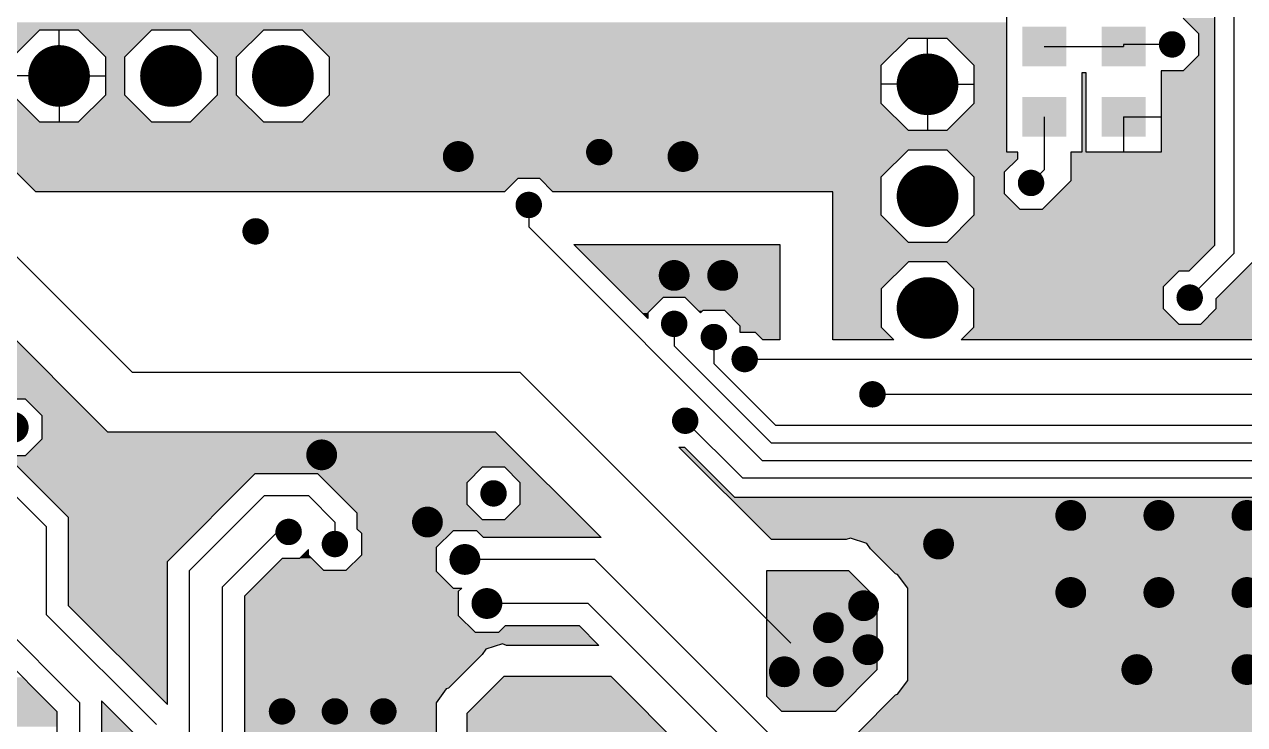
# Model space of a CAD drawing. Extents: x 295 to 953, y 10 to 290.
# Drawn here: x 628 to 683.4, y 116 to 147.8 of the extents above; entities that cross this region are included whole.
import ezdxf

# ---------------------------------------------------------------- set-up
doc = ezdxf.new("R2010")
doc.units = 0
doc.header["$LTSCALE"] = 5
doc.header["$MEASUREMENT"] = 0
doc.layers.get('0').update_dxf_attribs({"linetype": 'CONTINUOUS', "lineweight": 25})
doc.layers.add('19_SOLD_GBR', color=10, linetype='CONTINUOUS')

msp = doc.modelspace()

# ---------------------------------------------------------------- linework, layer by layer
for points, const_width in [([(680.378, 146.89, -1), (679.778, 146.89, -1)], 0.6), ([(630.258, 145.46, -1), (628.858, 145.46, -1)], 1.4), ([(635.338, 145.46, -1), (633.938, 145.46, -1)], 1.4), ([(640.418, 145.46, -1), (639.018, 145.46, -1)], 1.4), ([(669.678, 145.08, -1), (668.278, 145.08, -1)], 1.4), ([(648.028, 141.8, -1), (647.328, 141.8, -1)], 0.7), ([(654.378, 142, -1), (653.778, 142, -1)], 0.6), ([(658.228, 141.8, -1), (657.528, 141.8, -1)], 0.7), ([(669.678, 140, -1), (668.278, 140, -1)], 1.4), ([(673.978, 140.6, -1), (673.378, 140.6, -1)], 0.6), ([(651.178, 139.6, -1), (650.578, 139.6, -1)], 0.6), ([(638.778, 138.4, -1), (638.178, 138.4, -1)], 0.6), ([(657.828, 136.4, -1), (657.128, 136.4, -1)], 0.7), ([(660.028, 136.4, -1), (659.328, 136.4, -1)], 0.7), ([(669.678, 134.92, -1), (668.278, 134.92, -1)], 1.4), ([(681.178, 135.39, -1), (680.578, 135.39, -1)], 0.6), ([(657.778, 134.2, -1), (657.178, 134.2, -1)], 0.6), ([(659.578, 133.6, -1), (658.978, 133.6, -1)], 0.6), ([(660.978, 132.6, -1), (660.378, 132.6, -1)], 0.6), ([(666.778, 131, -1), (666.178, 131, -1)], 0.6), ([(627.828, 129.5, -1), (627.128, 129.5, -1)], 0.7), ([(658.278, 129.8, -1), (657.678, 129.8, -1)], 0.6), ([(641.828, 128.25, -1), (641.128, 128.25, -1)], 0.7), ([(649.578, 126.5, -1), (648.978, 126.5, -1)], 0.6), ([(646.628, 125.2, -1), (645.928, 125.2, -1)], 0.7), ([(675.828, 125.5, -1), (675.128, 125.5, -1)], 0.7), ([(679.828, 125.5, -1), (679.128, 125.5, -1)], 0.7), ([(683.828, 125.5, -1), (683.128, 125.5, -1)], 0.7), ([(640.278, 124.75, -1), (639.678, 124.75, -1)], 0.6), ([(642.378, 124.2, -1), (641.778, 124.2, -1)], 0.6), ([(669.828, 124.2, -1), (669.128, 124.2, -1)], 0.7), ([(648.328, 123.5, -1), (647.628, 123.5, -1)], 0.7), ([(675.828, 122, -1), (675.128, 122, -1)], 0.7), ([(679.828, 122, -1), (679.128, 122, -1)], 0.7), ([(683.828, 122, -1), (683.128, 122, -1)], 0.7), ([(649.328, 121.5, -1), (648.628, 121.5, -1)], 0.7), ([(666.428, 121.4, -1), (665.728, 121.4, -1)], 0.7), ([(664.828, 120.4, -1), (664.128, 120.4, -1)], 0.7), ([(666.628, 119.4, -1), (665.928, 119.4, -1)], 0.7), ([(662.828, 118.4, -1), (662.128, 118.4, -1)], 0.7), ([(664.828, 118.4, -1), (664.128, 118.4, -1)], 0.7), ([(678.828, 118.5, -1), (678.128, 118.5, -1)], 0.7), ([(683.828, 118.5, -1), (683.128, 118.5, -1)], 0.7), ([(639.978, 116.6, -1), (639.378, 116.6, -1)], 0.6), ([(642.378, 116.6, -1), (641.778, 116.6, -1)], 0.6), ([(644.578, 116.6, -1), (643.978, 116.6, -1)], 0.6)]:
    msp.add_lwpolyline(points, format="xyb", close=True, dxfattribs=dict(const_width=const_width))
for points in [[(673.278, 147.7), (673.278, 145.9), (675.278, 147.7), (675.278, 145.9)], [(676.878, 147.7), (676.878, 145.9), (678.878, 147.7), (678.878, 145.9)], [(673.278, 144.5), (673.278, 142.7), (675.278, 144.5), (675.278, 142.7)], [(676.878, 144.5), (676.878, 142.7), (678.878, 144.5), (678.878, 142.7)]]:
    msp.add_solid(points)
at = {"layer": '19_SOLD_GBR', "color": 7}
for p, q in [((682.878, 151.2), (682.878, 137.39)), ((682.002, 149.428), (682.002, 137.752)), ((672.578, 142), (672.578, 148.4)), ((680.576, 148.09), (681.278, 147.388)), ((627.458, 146.33), (628.688, 147.56)), ((628.688, 147.56), (630.428, 147.56)), ((629.558, 145.46), (629.558, 147.56)), ((630.428, 147.56), (631.658, 146.33)), ((632.538, 146.33), (633.768, 147.56)), ((633.768, 147.56), (635.508, 147.56)), ((635.508, 147.56), (636.738, 146.33)), ((637.618, 146.33), (638.848, 147.56)), ((638.848, 147.56), (640.588, 147.56)), ((640.588, 147.56), (641.818, 146.33)), ((681.278, 147.388), (681.278, 146.392)), ((666.878, 145.95), (668.108, 147.18)), ((668.108, 147.18), (669.848, 147.18)), ((668.978, 145.08), (668.978, 147.18)), ((669.848, 147.18), (671.078, 145.95)), ((674.278, 146.8), (677.878, 146.8)), ((680.078, 146.89), (677.878, 146.89)), ((677.878, 146.89), (677.878, 146.8)), ((631.658, 146.33), (631.658, 144.59)), ((632.538, 144.59), (632.538, 146.33)), ((636.738, 146.33), (636.738, 144.59)), ((637.618, 144.59), (637.618, 146.33)), ((641.818, 146.33), (641.818, 144.59)), ((681.278, 146.392), (680.576, 145.69)), ((666.878, 144.21), (666.878, 145.95)), ((671.078, 145.95), (671.078, 144.21)), ((679.578, 145.69), (679.578, 142)), ((680.576, 145.69), (679.578, 145.69)), ((629.558, 145.46), (627.458, 145.46)), ((629.558, 145.46), (629.558, 143.36)), ((629.558, 145.46), (631.658, 145.46)), ((675.978, 145.6), (675.978, 142)), ((676.178, 145.6), (675.978, 145.6)), ((676.178, 142), (676.178, 145.6)), ((628.688, 143.36), (627.458, 144.59)), ((631.658, 144.59), (630.428, 143.36)), ((633.768, 143.36), (632.538, 144.59)), ((636.738, 144.59), (635.508, 143.36)), ((638.848, 143.36), (637.618, 144.59)), ((641.818, 144.59), (640.588, 143.36)), ((668.978, 145.08), (666.878, 145.08)), ((668.978, 145.08), (668.978, 142.98)), ((668.978, 145.08), (671.078, 145.08)), ((668.108, 142.98), (666.878, 144.21)), ((671.078, 144.21), (669.848, 142.98)), ((674.278, 143.6), (674.278, 141.2)), ((677.878, 143.6), (677.878, 142)), ((677.878, 143.6), (679.578, 143.6)), ((628.496, 140.2), (625.596, 143.1)), ((630.428, 143.36), (628.688, 143.36)), ((635.508, 143.36), (633.768, 143.36)), ((640.588, 143.36), (638.848, 143.36)), ((669.848, 142.98), (668.108, 142.98)), ((666.878, 140.87), (668.108, 142.1)), ((668.108, 142.1), (669.848, 142.1)), ((669.848, 142.1), (671.078, 140.87)), ((673.078, 142), (672.578, 142)), ((673.078, 141.698), (673.078, 142)), ((675.478, 142), (675.478, 140.702)), ((675.978, 142), (675.478, 142)), ((679.578, 142), (676.178, 142)), ((672.478, 141.098), (673.078, 141.698)), ((650.38, 140.8), (649.78, 140.2)), ((651.376, 140.8), (650.38, 140.8)), ((651.976, 140.2), (651.376, 140.8)), ((666.878, 139.13), (666.878, 140.87)), ((671.078, 140.87), (671.078, 139.13)), ((672.478, 140.102), (672.478, 141.098)), ((673.678, 140.6), (674.278, 141.2)), ((675.478, 140.702), (674.176, 139.4)), ((632.878, 132), (624.478, 140.4)), ((649.78, 140.2), (628.496, 140.2)), ((664.678, 140.2), (651.976, 140.2)), ((664.678, 133.476), (664.678, 140.2)), ((650.878, 139.6), (650.878, 138.6)), ((673.18, 139.4), (672.478, 140.102)), ((668.108, 137.9), (666.878, 139.13)), ((671.078, 139.13), (669.848, 137.9)), ((674.176, 139.4), (673.18, 139.4)), ((661.478, 128), (650.878, 138.6)), ((623.36, 137.7), (631.76, 129.3)), ((652.916, 137.8), (662.278, 137.8)), ((656.278, 134.438), (652.916, 137.8)), ((662.278, 137.8), (662.278, 133.476)), ((669.848, 137.9), (668.108, 137.9)), ((682.002, 137.752), (680.84, 136.59)), ((680.878, 135.39), (682.878, 137.39)), ((668.108, 137.02), (666.878, 135.79)), ((669.848, 137.02), (668.108, 137.02)), ((671.078, 135.79), (669.848, 137.02)), ((682.078, 135.352), (683.754, 137.028)), ((680.38, 136.59), (679.678, 135.888)), ((680.84, 136.59), (680.38, 136.59)), ((666.878, 135.79), (666.878, 134.05)), ((671.078, 134.05), (671.078, 135.79)), ((679.678, 135.888), (679.678, 134.892)), ((656.98, 135.4), (656.278, 134.698)), ((657.976, 135.4), (656.98, 135.4)), ((658.678, 134.698), (657.976, 135.4)), ((682.078, 134.892), (682.078, 135.352)), ((656.278, 134.698), (656.278, 134.438)), ((658.78, 134.8), (658.678, 134.698)), ((659.776, 134.8), (658.78, 134.8)), ((660.478, 134.098), (659.776, 134.8)), ((679.678, 134.892), (680.38, 134.19)), ((681.376, 134.19), (682.078, 134.892)), ((657.478, 134.2), (657.478, 133.2)), ((660.478, 133.8), (660.478, 134.098)), ((666.878, 134.05), (667.452, 133.476)), ((670.502, 133.476), (671.078, 134.05)), ((680.38, 134.19), (681.376, 134.19)), ((659.278, 133.6), (659.278, 132.4)), ((661.176, 133.8), (660.478, 133.8)), ((661.5, 133.476), (661.176, 133.8)), ((661.878, 128.8), (657.478, 133.2)), ((662.278, 133.476), (661.5, 133.476)), ((667.452, 133.476), (664.678, 133.476)), ((686.516, 133.476), (670.502, 133.476)), ((662.078, 129.6), (659.278, 132.4)), ((660.678, 132.6), (686.878, 132.6)), ((632.878, 132), (650.478, 132)), ((662.778, 119.7), (650.478, 132)), ((626.94, 130.8), (628.016, 130.8)), ((628.016, 130.8), (628.778, 130.038)), ((666.478, 131), (686.478, 131)), ((628.778, 130.038), (628.778, 128.962)), ((657.978, 129.8), (660.578, 127.2)), ((631.76, 129.3), (649.36, 129.3)), ((649.36, 129.3), (654.16, 124.5)), ((662.078, 129.6), (686.478, 129.6)), ((628.778, 128.962), (628.016, 128.2)), ((657.696, 128.6), (657.94, 128.6)), ((661.896, 124.4), (657.696, 128.6)), ((657.94, 128.6), (660.216, 126.324)), ((661.878, 128.8), (686.878, 128.8)), ((628.016, 128.2), (626.94, 128.2)), ((627.392, 128), (629.978, 125.414)), ((661.478, 128), (687.078, 128)), ((634.478, 123.414), (638.464, 127.4)), ((638.464, 127.4), (641.292, 127.4)), ((641.292, 127.4), (643.078, 125.614)), ((648.078, 126.998), (648.78, 127.7)), ((648.78, 127.7), (649.776, 127.7)), ((649.776, 127.7), (650.478, 126.998)), ((628.978, 125), (626.978, 127)), ((648.078, 126.002), (648.078, 126.998)), ((650.478, 126.998), (650.478, 126.002)), ((660.578, 127.2), (687.478, 127.2)), ((638.878, 126.4), (635.478, 123)), ((638.878, 126.4), (640.878, 126.4)), ((642.078, 125.2), (640.878, 126.4)), ((660.216, 126.324), (687.84, 126.324)), ((648.78, 125.3), (648.078, 126.002)), ((650.478, 126.002), (649.776, 125.3)), ((629.978, 125.414), (629.978, 121.414)), ((642.078, 125.2), (642.078, 124.2)), ((643.078, 125.614), (643.078, 124.898)), ((649.776, 125.3), (648.78, 125.3)), ((628.978, 125), (628.978, 121)), ((639.478, 124.75), (636.978, 122.25)), ((639.478, 124.75), (639.978, 124.75)), ((643.078, 124.898), (643.278, 124.698)), ((643.278, 124.698), (643.278, 123.702)), ((647.44, 124.8), (646.678, 124.038)), ((648.516, 124.8), (647.44, 124.8)), ((648.816, 124.5), (648.516, 124.8)), ((654.16, 124.5), (648.816, 124.5)), ((665.288, 124.4), (661.896, 124.4)), ((665.478, 124.462), (665.288, 124.4)), ((666.22, 124.22), (665.478, 124.462)), ((666.392, 123.982), (666.22, 124.22)), ((639.692, 123.55), (637.978, 121.836)), ((640.476, 123.55), (639.692, 123.55)), ((640.878, 123.952), (640.476, 123.55)), ((640.878, 123.702), (640.878, 123.952)), ((641.58, 123), (640.878, 123.702)), ((643.278, 123.702), (642.576, 123)), ((646.678, 124.038), (646.678, 122.962)), ((667.522, 122.852), (666.392, 123.982)), ((634.478, 116.914), (634.478, 123.414)), ((635.478, 108.3), (635.478, 123)), ((642.576, 123), (641.58, 123)), ((646.678, 122.962), (647.44, 122.2)), ((653.878, 123.5), (647.978, 123.5)), ((653.878, 123.5), (668.978, 108.4)), ((661.678, 123), (665.396, 123)), ((661.678, 117.282), (661.678, 123)), ((665.396, 123), (666.678, 121.718)), ((667.62, 122.82), (667.522, 122.852)), ((668.078, 122.19), (667.62, 122.82)), ((636.978, 107.7), (636.978, 122.25)), ((647.44, 122.2), (647.838, 122.2)), ((647.838, 122.2), (647.678, 122.038)), ((647.678, 122.038), (647.678, 120.962)), ((668.078, 118.01), (668.078, 122.19)), ((630.478, 117), (625.978, 121.5)), ((629.978, 121.414), (634.478, 116.914)), ((637.978, 121.836), (637.978, 107.286)), ((653.578, 121.5), (648.978, 121.5)), ((653.578, 121.5), (661.478, 113.6)), ((666.678, 121.718), (666.678, 118.482)), ((633.978, 116), (628.978, 121)), ((647.678, 120.962), (648.44, 120.2)), ((629.478, 116.586), (625.564, 120.5)), ((648.44, 120.2), (649.516, 120.2)), ((649.516, 120.2), (649.816, 120.5)), ((649.816, 120.5), (653.164, 120.5)), ((653.164, 120.5), (654.064, 119.6)), ((649.678, 119.662), (648.936, 119.42)), ((649.868, 119.6), (649.678, 119.662)), ((648.762, 119.182), (647.232, 117.652)), ((648.936, 119.42), (648.762, 119.182)), ((654.064, 119.6), (649.868, 119.6)), ((648.078, 116.518), (649.76, 118.2)), ((649.76, 118.2), (654.596, 118.2)), ((654.596, 118.2), (660.078, 112.718)), ((666.678, 118.482), (664.796, 116.6)), ((667.62, 117.38), (668.078, 118.01)), ((647.136, 117.62), (646.678, 116.99)), ((647.232, 117.652), (647.136, 117.62)), ((630.478, 117), (630.478, 113)), ((631.478, 117.086), (631.478, 113.838)), ((632.978, 115.586), (631.478, 117.086)), ((646.678, 116.99), (646.678, 113.21)), ((662.36, 116.6), (661.678, 117.282)), ((665.792, 115.618), (667.522, 117.348)), ((667.522, 117.348), (667.62, 117.38)), ((629.478, 113.838), (629.478, 116.586)), ((648.078, 113.648), (648.078, 116.518)), ((664.796, 116.6), (662.36, 116.6))]:
    msp.add_line(p, q, dxfattribs=at)
for points in [[(672.578, 147.56), (672.578, 147.9), (616.076, 147.56), (616.416, 147.9)], [(682.001, 147.388), (682.001, 148.09), (681.278, 147.388), (680.576, 148.09)], [(628.688, 147.56), (628.688, 147.56), (625.348, 147.56), (623.608, 147.56)], [(627.458, 146.33), (628.688, 147.56), (626.578, 146.33), (625.348, 147.56)], [(633.768, 147.56), (633.768, 147.56), (630.428, 147.56), (628.688, 147.56)], [(632.538, 146.33), (633.768, 147.56), (631.658, 146.33), (630.428, 147.56)], [(638.848, 147.56), (638.848, 147.56), (635.508, 147.56), (633.768, 147.56)], [(637.618, 146.33), (638.848, 147.56), (636.738, 146.33), (635.508, 147.56)], [(672.578, 147.56), (672.578, 147.56), (640.588, 147.56), (638.848, 147.56)], [(672.578, 147.18), (672.578, 147.56), (640.968, 147.18), (640.588, 147.56)], [(682.001, 146.392), (682.001, 147.388), (681.278, 146.392), (681.278, 147.388)], [(667.258, 146.33), (668.108, 147.18), (641.818, 146.33), (640.968, 147.18)], [(672.578, 147.18), (672.578, 147.18), (669.848, 147.18), (668.108, 147.18)], [(672.578, 145.95), (672.578, 147.18), (671.078, 145.95), (669.848, 147.18)], [(632.538, 144.59), (632.538, 146.33), (631.658, 144.59), (631.658, 146.33)], [(637.618, 144.59), (637.618, 146.33), (636.738, 144.59), (636.738, 146.33)], [(666.878, 145.95), (667.258, 146.33), (641.818, 145.95), (641.818, 146.33)], [(682.001, 145.69), (682.001, 146.392), (680.576, 145.69), (681.278, 146.392)], [(666.878, 144.59), (666.878, 145.95), (641.818, 144.59), (641.818, 145.95)], [(672.578, 144.21), (672.578, 145.95), (671.078, 144.21), (671.078, 145.95)], [(682.002, 142), (682.001, 145.69), (679.578, 142), (679.578, 145.69)], [(682.001, 145.69), (682.001, 145.69), (679.578, 145.69), (680.576, 145.69)], [(676.178, 142), (676.178, 145.6), (675.978, 142), (675.978, 145.6)], [(676.178, 145.6), (676.178, 145.6), (675.978, 145.6), (676.178, 145.6)], [(628.688, 143.36), (627.458, 144.59), (625.348, 143.36), (626.578, 144.59)], [(633.768, 143.36), (632.538, 144.59), (630.428, 143.36), (631.658, 144.59)], [(638.848, 143.36), (637.618, 144.59), (635.508, 143.36), (636.738, 144.59)], [(666.878, 144.21), (666.878, 144.59), (641.438, 144.21), (641.818, 144.59)], [(667.727, 143.36), (666.878, 144.21), (640.588, 143.36), (641.438, 144.21)], [(672.578, 142.98), (672.578, 144.21), (669.848, 142.98), (671.078, 144.21)], [(667.987, 143.1), (667.727, 143.36), (608.396, 143.1), (608.136, 143.36)], [(667.987, 143.1), (667.987, 143.1), (625.596, 143.1), (608.396, 143.1)], [(668.107, 142.98), (667.987, 143.1), (625.716, 142.98), (625.596, 143.1)], [(672.578, 142.1), (672.578, 142.98), (626.596, 142.1), (625.716, 142.98)], [(672.578, 142.98), (672.578, 142.98), (668.107, 142.98), (669.848, 142.98)], [(666.878, 140.87), (668.108, 142.1), (627.826, 140.87), (626.596, 142.1)], [(672.578, 142.1), (672.578, 142.1), (669.848, 142.1), (668.108, 142.1)], [(672.578, 142), (672.578, 142.1), (669.948, 142), (669.848, 142.1)], [(673.078, 141.698), (673.078, 142), (670.25, 141.698), (669.948, 142)], [(682.002, 140.702), (682.002, 142), (675.478, 140.702), (675.478, 142)], [(682.002, 142), (682.002, 142), (675.478, 142), (675.978, 142)], [(672.478, 141.098), (673.078, 141.698), (670.85, 141.098), (670.25, 141.698)], [(666.878, 140.8), (666.878, 140.87), (627.896, 140.8), (627.826, 140.87)], [(649.78, 140.2), (650.38, 140.8), (628.496, 140.2), (627.896, 140.8)], [(666.878, 140.8), (666.878, 140.8), (651.376, 140.8), (650.38, 140.8)], [(666.878, 140.2), (666.878, 140.8), (651.976, 140.2), (651.376, 140.8)], [(672.478, 140.87), (672.478, 141.098), (671.078, 140.87), (670.85, 141.098)], [(672.478, 140.102), (672.478, 140.87), (671.078, 140.102), (671.078, 140.87)], [(682.002, 139.4), (682.002, 140.702), (674.176, 139.4), (675.478, 140.702)], [(666.878, 140.2), (666.878, 140.2), (664.678, 140.2), (651.976, 140.2)], [(666.878, 139.13), (666.878, 140.2), (664.678, 139.13), (664.678, 140.2)], [(673.18, 139.4), (672.478, 140.102), (671.078, 139.4), (671.078, 140.102)], [(668.108, 137.9), (666.878, 139.13), (664.678, 137.9), (664.678, 139.13)], [(682.002, 137.9), (682.002, 139.13), (669.848, 137.9), (671.078, 139.13)], [(682.002, 139.13), (682.002, 139.4), (671.078, 139.13), (671.078, 139.4)], [(662.278, 135.4), (662.278, 137.8), (655.316, 135.4), (652.916, 137.8)], [(662.278, 137.8), (662.278, 137.8), (652.916, 137.8), (662.278, 137.8)], [(682.002, 137.752), (682.002, 137.9), (664.678, 137.752), (664.678, 137.9)], [(681.27, 137.02), (682.002, 137.752), (664.678, 137.02), (664.678, 137.752)], [(666.878, 135.79), (668.108, 137.02), (664.678, 135.79), (664.678, 137.02)], [(681.27, 137.02), (681.27, 137.02), (669.848, 137.02), (668.108, 137.02)], [(680.84, 136.59), (681.27, 137.02), (670.278, 136.59), (669.848, 137.02)], [(688.392, 135.352), (690.068, 137.028), (682.078, 135.352), (683.754, 137.028)], [(679.678, 135.888), (680.38, 136.59), (670.98, 135.888), (670.278, 136.59)], [(666.878, 134.05), (666.878, 135.79), (664.678, 134.05), (664.678, 135.79)], [(679.678, 135.79), (679.678, 135.888), (671.078, 135.79), (670.98, 135.888)], [(679.678, 134.892), (679.678, 135.79), (671.078, 134.892), (671.078, 135.79)], [(656.278, 134.698), (656.98, 135.4), (656.018, 134.698), (655.316, 135.4)], [(662.278, 135.4), (662.278, 135.4), (657.976, 135.4), (656.98, 135.4)], [(662.278, 134.8), (662.278, 135.4), (658.576, 134.8), (657.976, 135.4)], [(687.932, 134.892), (688.392, 135.352), (682.078, 134.892), (682.078, 135.352)], [(656.278, 134.438), (656.278, 134.698), (656.278, 134.438), (656.018, 134.698)], [(658.678, 134.698), (658.78, 134.8), (658.678, 134.698), (658.576, 134.8)], [(662.278, 134.8), (662.278, 134.8), (659.776, 134.8), (658.78, 134.8)], [(662.278, 134.098), (662.278, 134.8), (660.478, 134.098), (659.776, 134.8)], [(680.38, 134.19), (679.678, 134.892), (671.078, 134.19), (671.078, 134.892)], [(687.23, 134.19), (687.932, 134.892), (681.376, 134.19), (682.078, 134.892)], [(629.96, 131.1), (626.96, 134.1), (617.078, 131.1), (617.078, 134.1)], [(662.278, 133.8), (662.278, 134.098), (660.478, 133.8), (660.478, 134.098)], [(667.451, 133.476), (666.878, 134.05), (664.678, 133.476), (664.678, 134.05)], [(686.516, 133.476), (687.09, 134.05), (670.502, 133.476), (671.078, 134.05)], [(687.09, 134.05), (687.23, 134.19), (671.078, 134.05), (671.078, 134.19)], [(662.278, 133.8), (662.278, 133.8), (661.176, 133.8), (660.478, 133.8)], [(662.278, 133.476), (662.278, 133.8), (661.5, 133.476), (661.176, 133.8)], [(629.962, 131.098), (629.96, 131.1), (610.478, 131.098), (610.476, 131.1)], [(630.26, 130.8), (629.962, 131.098), (610.478, 130.8), (610.478, 131.098)], [(630.26, 130.8), (630.26, 130.8), (628.016, 130.8), (626.94, 130.8)], [(631.022, 130.038), (630.26, 130.8), (628.778, 130.038), (628.016, 130.8)], [(631.76, 129.3), (631.022, 130.038), (628.778, 129.3), (628.778, 130.038)], [(649.698, 128.962), (649.36, 129.3), (628.778, 128.962), (628.778, 129.3)], [(649.36, 129.3), (649.36, 129.3), (648.78, 129.3), (649.36, 129.3)], [(650.46, 128.2), (649.698, 128.962), (628.016, 128.2), (628.778, 128.962)], [(660.216, 126.324), (657.94, 128.6), (659.972, 126.324), (657.696, 128.6)], [(657.94, 128.6), (657.94, 128.6), (657.696, 128.6), (657.94, 128.6)], [(650.66, 128), (650.46, 128.2), (624.316, 128), (624.116, 128.2)], [(650.66, 128), (650.66, 128), (627.392, 128), (624.316, 128)], [(650.96, 127.7), (650.66, 128), (627.692, 127.7), (627.392, 128)], [(648.48, 127.4), (648.78, 127.7), (627.992, 127.4), (627.692, 127.7)], [(636.478, 125.414), (638.464, 127.4), (629.978, 125.414), (627.992, 127.4)], [(648.48, 127.4), (648.48, 127.4), (641.292, 127.4), (638.464, 127.4)], [(648.078, 126.998), (648.48, 127.4), (641.694, 126.998), (641.292, 127.4)], [(650.96, 127.7), (650.96, 127.7), (649.776, 127.7), (648.78, 127.7)], [(651.662, 126.998), (650.96, 127.7), (650.478, 126.998), (649.776, 127.7)], [(648.078, 126.002), (648.078, 126.998), (642.69, 126.002), (641.694, 126.998)], [(652.658, 126.002), (651.662, 126.998), (650.478, 126.002), (650.478, 126.998)], [(724.278, 124.462), (724.278, 126.324), (661.834, 124.462), (659.972, 126.324)], [(724.278, 126.324), (724.278, 126.324), (674.04, 126.324), (687.84, 126.324)], [(648.466, 125.614), (648.078, 126.002), (643.078, 125.614), (642.69, 126.002)], [(653.36, 125.3), (652.658, 126.002), (649.776, 125.3), (650.478, 126.002)], [(634.478, 123.414), (636.478, 125.414), (629.978, 123.414), (629.978, 125.414)], [(648.78, 125.3), (648.466, 125.614), (643.078, 125.3), (643.078, 125.614)], [(653.762, 124.898), (653.36, 125.3), (643.078, 124.898), (643.078, 125.3)], [(653.86, 124.8), (653.762, 124.898), (643.176, 124.8), (643.078, 124.898)], [(647.338, 124.698), (647.44, 124.8), (643.278, 124.698), (643.176, 124.8)], [(646.678, 124.038), (647.338, 124.698), (643.278, 124.038), (643.278, 124.698)], [(653.86, 124.8), (653.86, 124.8), (648.516, 124.8), (647.44, 124.8)], [(654.159, 124.5), (653.86, 124.8), (648.815, 124.5), (648.516, 124.8)], [(648.816, 124.5), (654.159, 124.5), (648.816, 124.5), (648.815, 124.5)], [(665.288, 124.4), (665.478, 124.462), (661.896, 124.4), (661.834, 124.462)], [(724.278, 124.22), (724.278, 124.462), (666.22, 124.22), (665.478, 124.462)], [(724.278, 123.982), (724.278, 124.22), (666.392, 123.982), (666.22, 124.22)], [(641.58, 123), (641.03, 123.55), (639.142, 123), (639.692, 123.55)], [(641.03, 123.55), (641.03, 123.55), (639.692, 123.55), (640.476, 123.55)], [(641.03, 123.55), (640.878, 123.702), (640.476, 123.55), (640.628, 123.702)], [(640.878, 123.702), (640.877, 123.952), (640.628, 123.702), (640.877, 123.952)], [(646.678, 123), (646.678, 123.702), (642.576, 123), (643.278, 123.702)], [(646.678, 123.702), (646.678, 124.038), (643.278, 123.702), (643.278, 124.038)], [(724.278, 122.852), (724.278, 123.982), (667.522, 122.852), (666.392, 123.982)], [(634.478, 121.414), (634.478, 123.414), (629.978, 121.414), (629.978, 123.414)], [(647.44, 122.2), (646.678, 122.962), (638.342, 122.2), (639.104, 122.962)], [(646.678, 122.962), (646.678, 123), (639.104, 122.962), (639.142, 123)], [(666.678, 121.718), (665.396, 123), (661.678, 121.718), (661.678, 123)], [(665.396, 123), (665.396, 123), (661.678, 123), (665.396, 123)], [(724.278, 122.82), (724.278, 122.852), (667.62, 122.82), (667.522, 122.852)], [(724.278, 122.19), (724.278, 122.82), (668.078, 122.19), (667.62, 122.82)], [(647.678, 121.836), (647.678, 122.038), (637.978, 121.836), (638.18, 122.038)], [(647.678, 122.038), (647.837, 122.2), (638.18, 122.038), (638.342, 122.2)], [(724.278, 118.01), (724.278, 122.19), (668.078, 118.01), (668.078, 122.19)], [(634.478, 116.914), (634.478, 121.414), (634.478, 116.914), (629.978, 121.414)], [(647.678, 120.962), (647.678, 121.836), (637.978, 120.962), (637.978, 121.836)], [(666.678, 118.482), (666.678, 121.718), (661.678, 118.482), (661.678, 121.718)], [(648.44, 120.2), (647.678, 120.962), (637.978, 120.2), (637.978, 120.962)], [(654.002, 119.662), (653.464, 120.2), (637.978, 119.662), (637.978, 120.2)], [(653.464, 120.2), (653.164, 120.5), (649.516, 120.2), (649.816, 120.5)], [(653.164, 120.5), (653.164, 120.5), (649.816, 120.5), (653.164, 120.5)], [(648.936, 119.42), (649.678, 119.662), (637.978, 119.42), (637.978, 119.662)], [(654.063, 119.6), (654.002, 119.662), (649.867, 119.6), (649.678, 119.662)], [(648.762, 119.182), (648.936, 119.42), (637.978, 119.182), (637.978, 119.42)], [(647.232, 117.652), (648.762, 119.182), (637.978, 117.652), (637.978, 119.182)], [(649.868, 119.6), (654.063, 119.6), (649.868, 119.6), (649.867, 119.6)], [(628.862, 117.202), (627.916, 118.148), (600.378, 117.202), (601.322, 118.148)], [(656.278, 116.518), (654.596, 118.2), (648.078, 116.518), (649.76, 118.2)], [(654.596, 118.2), (654.596, 118.2), (649.76, 118.2), (654.596, 118.2)], [(665.478, 117.282), (666.678, 118.482), (661.678, 117.282), (661.678, 118.482)], [(724.278, 117.38), (724.278, 118.01), (667.62, 117.38), (668.078, 118.01)], [(647.136, 117.62), (647.232, 117.652), (637.978, 117.62), (637.978, 117.652)], [(646.678, 116.99), (647.136, 117.62), (637.978, 116.99), (637.978, 117.62)], [(629.478, 116.586), (628.862, 117.202), (600.378, 116.586), (600.378, 117.202)], [(632.978, 115.586), (631.478, 117.086), (631.478, 115.586), (631.478, 117.086)], [(646.678, 113.21), (646.678, 116.99), (637.978, 113.21), (637.978, 116.99)], [(664.796, 116.6), (665.478, 117.282), (662.36, 116.6), (661.678, 117.282)], [(724.278, 115.618), (724.278, 117.348), (665.792, 115.618), (667.522, 117.348)], [(724.278, 117.348), (724.278, 117.38), (667.522, 117.348), (667.62, 117.38)], [(629.478, 115.9), (629.478, 116.586), (600.378, 115.9), (600.378, 116.586)], [(659.148, 113.648), (656.278, 116.518), (648.078, 113.648), (648.078, 116.518)]]:
    msp.add_solid(points, dxfattribs=at)

doc.saveas('drawing.dxf')
